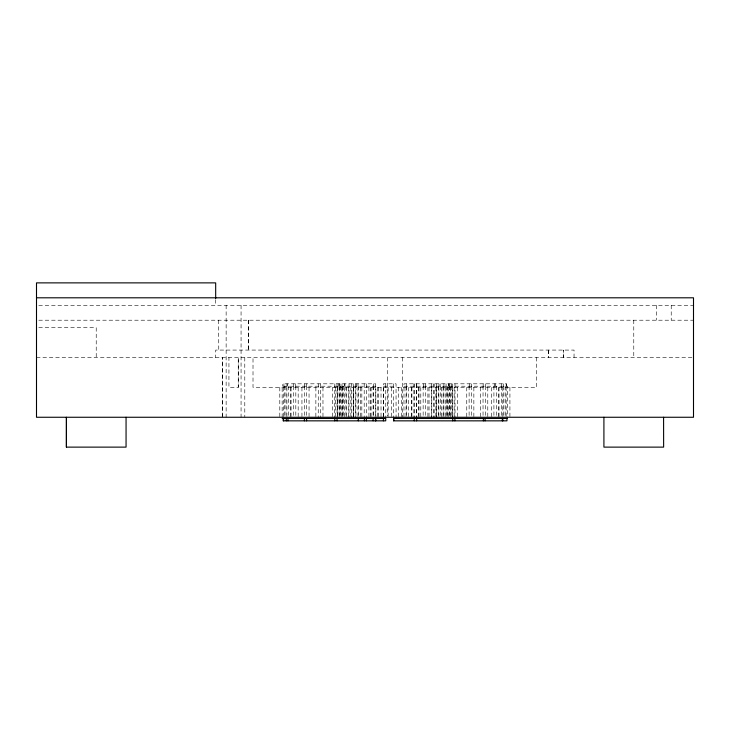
<?xml version="1.0" encoding="UTF-8"?>
<svg xmlns="http://www.w3.org/2000/svg" width="730" height="730" viewBox="0 0 730 730"><rect width="100%" height="100%" fill="white"/><g stroke="black" fill="none" stroke-linecap="round" stroke-linejoin="round"><path stroke-width="0.55" stroke-dasharray="3.65 2.74" d="M38.772 305.277L693.5 305.277M38.781 320.205L693.5 320.205M38.754 327.67L96.223 327.67L96.223 357.536M36.5 357.536L693.5 357.536M383.378 386.207L396.062 386.207M403.955 386.207L507.569 386.207L507.569 418.454M238.254 387.402L238.254 357.536L238.263 387.402L228.937 387.402L228.937 357.536M671.217 305.277L671.217 320.205M656.288 305.277L656.288 320.205M633.777 320.205L633.777 357.536M574.045 357.536L574.045 350.071L215.679 350.071L215.679 357.536M548.705 350.071L548.705 357.536M548.659 350.071L548.659 357.536M536.714 357.536L536.714 387.402L253.009 387.402L253.009 357.536M509.923 387.402L509.923 417.259M506.583 386.207L506.583 383.816L404.009 383.816L403.955 418.454M506.173 383.816L506.173 386.207M506.127 387.402L506.127 417.259M505.178 386.207L505.178 418.454M503.773 386.207L503.773 418.454M503.417 383.816L503.417 386.207M502.824 387.402L502.824 417.259M501.738 383.816L501.738 386.207M501.382 386.207L501.382 418.454M499.028 387.402L499.028 417.259M498.663 387.402L498.663 417.259M496.309 386.207L496.309 418.454M495.716 383.816L495.716 386.207M494.511 383.816L494.511 386.207M493.918 386.207L493.918 418.454M491.564 387.402L491.564 417.259M487.786 387.402L487.786 417.259M485.432 386.207L485.432 418.454M485.322 383.816L485.322 386.207M483.151 383.816L483.151 386.207M483.041 386.207L483.041 418.454M480.687 387.402L480.687 417.259M473.861 387.402L473.861 417.259M471.507 386.207L471.507 418.454M471.306 383.816L471.306 386.207M469.308 383.816L469.308 386.207M469.116 386.207L469.116 418.454M466.762 387.402L466.762 417.259M457.372 387.402L457.372 417.259M454.991 383.816L455.009 418.454M454.17 387.402L454.17 417.259M452.646 383.816L452.627 418.454M452.272 387.402L452.272 417.259M451.815 386.207L451.815 418.454M451.459 383.816L451.459 386.207M450.273 387.402L450.273 417.259M449.917 386.207L449.917 418.454M449.78 383.816L449.78 386.207M449.424 386.207L449.424 418.454M448.923 383.816L448.923 386.207M448.521 383.816L448.521 386.207M448.539 387.402L448.539 417.259M447.526 386.207L447.526 418.454M447.07 387.402L447.07 417.259M446.185 386.207L446.185 418.454M446.076 383.816L446.076 386.207M445.172 387.402L445.172 417.259M443.904 383.816L443.904 386.207M443.794 386.207L443.794 418.454M443.101 387.402L443.101 417.259M441.44 387.402L441.44 417.259M440.747 386.207L440.747 418.454M440.154 383.816L440.154 386.207M438.949 383.816L438.949 386.207M438.867 387.402L438.867 417.259M438.356 386.207L438.356 418.454M436.458 383.816L436.513 418.454M436.138 387.402L436.138 417.259M436.002 387.402L436.002 417.259M434.177 383.816L434.122 418.454M433.757 383.816L433.784 418.454M431.768 387.402L431.768 417.259M431.412 383.816L431.393 418.454M429.039 387.402L429.039 417.259M427.889 387.402L427.889 417.259M425.535 386.207L425.535 418.454M425.344 383.816L425.344 386.207M423.345 383.816L423.345 386.207M423.144 386.207L423.144 418.454M420.79 387.402L420.79 417.259M418.993 387.402L418.993 417.259M418.646 387.402L418.646 417.259M416.638 383.816L416.638 418.454M416.282 383.816L416.282 418.454M414.248 383.816L414.248 418.454M413.901 383.816L413.901 418.454M411.893 387.402L411.893 417.259M411.537 387.402L411.537 417.259M408.7 387.402L408.7 417.259M406.345 386.207L406.345 418.454M406.3 383.816L406.3 386.207M406.035 387.402L406.035 417.259M402.33 357.536L402.33 417.259M401.6 387.402L401.6 417.259M398.416 387.402L398.416 417.259M396.062 418.454L396.052 383.816L383.387 383.816L383.378 418.454M393.671 383.816L393.671 418.454M391.316 387.402L391.316 417.259M388.123 387.402L388.123 417.259M387.402 357.536L387.402 416.137M385.768 383.816L385.768 418.454M383.697 387.402L383.697 417.259M381.024 387.402L381.024 417.259M378.186 387.402L378.186 417.259M377.839 387.402L377.839 417.259M375.831 418.454L375.831 386.207L282.154 386.207L282.154 418.454M375.722 386.207L375.722 383.816L282.775 383.816L282.775 386.207M375.485 386.207L375.485 418.454M373.55 383.816L373.55 386.207M373.441 386.207L373.441 418.454M373.094 386.207L373.094 418.454M371.086 387.402L371.086 417.259M370.74 387.402L370.74 417.259M368.933 387.402L368.933 417.259M366.579 383.816L366.579 418.454M364.197 383.816L364.188 418.454M361.834 387.402L361.834 417.259M360.693 387.402L360.693 417.259M358.339 386.207L358.339 418.454M357.992 383.816L357.992 386.207M357.955 387.402L357.955 417.259M356.295 383.816L356.295 386.207M355.948 386.207L355.948 418.454M355.601 383.816L355.601 418.454M353.731 387.402L353.731 417.259M353.594 387.402L353.594 417.259M353.22 383.816L353.21 418.454M351.322 383.816L351.376 418.454M350.856 387.402L350.856 417.259M349.04 383.816L348.986 418.454M348.292 387.402L348.292 417.259M346.631 387.402L346.631 417.259M345.938 386.207L345.938 418.454M344.971 383.816L344.971 386.207M344.505 383.816L344.505 386.207M344.56 387.402L344.56 417.259M343.547 386.207L343.547 418.454M342.662 387.402L342.662 417.259M342.206 386.207L342.206 418.454M341.996 383.816L341.996 386.207M341.193 387.402L341.193 417.259M340.299 386.207L340.299 418.454M340.016 383.816L340.016 386.207M339.815 386.207L339.815 418.454M339.687 383.816L339.687 386.207M339.459 387.402L339.459 417.259M338.528 383.816L338.528 386.207M337.917 386.207L337.917 418.454M337.461 387.402L337.461 417.259M336.995 383.816L337.105 418.454M335.563 387.402L335.563 417.259M334.824 383.816L334.714 418.454M332.36 387.402L332.36 417.259M322.97 387.402L322.97 417.259M320.561 383.816L320.616 418.454M318.28 383.816L318.225 418.454M315.871 387.402L315.871 417.259M309.046 387.402L309.046 417.259M306.691 386.207L306.691 418.454M306.345 383.816L306.345 386.207M304.647 383.816L304.647 386.207M304.3 386.207L304.3 418.454M301.946 387.402L301.946 417.259M298.168 387.402L298.168 417.259M295.814 386.207L295.814 418.454M295.604 383.816L295.604 386.207M293.624 383.816L293.624 386.207M293.423 386.207L293.423 418.454M291.069 387.402L291.069 417.259M290.704 387.402L290.704 417.259M288.341 386.207L288.341 418.454M287.383 383.816L287.383 386.207M286.917 383.816L286.917 386.207M286.899 387.402L286.899 417.259M285.959 386.207L285.959 418.454M284.545 386.207L284.545 418.454M283.934 383.816L283.934 386.207M283.596 387.402L283.596 417.259M279.8 387.402L279.8 417.259M248.51 320.205L248.529 350.071M248.437 320.205L248.437 350.071M244.787 357.536L244.796 417.259M241.064 305.277L241.064 417.259M226.136 305.277L226.136 417.259M218.69 320.205L218.763 350.071M215.679 299.674L215.679 305.277M563.596 357.536L563.596 350.071L563.551 357.536M222.458 417.259L222.458 357.536L222.413 417.259"/><path stroke-width="1.09" d="M36.5 297.803L693.5 297.803L693.5 417.259L36.5 417.259L36.5 282.875L215.679 282.875L215.679 298.552M282.154 418.454L385.768 418.454L385.714 420.845L283.149 420.845L283.149 418.454M507.569 418.454L393.671 418.454L393.671 420.845L506.958 420.845L506.958 418.454M66.421 447.125L66.421 417.259L66.394 447.125L126.062 447.125L126.062 417.259M663.579 417.259L663.634 447.125L603.911 447.125L603.911 417.259M502.806 418.454L502.806 420.845M502.349 418.454L502.349 420.845M485.085 418.454L485.085 420.845M483.388 418.454L483.388 420.845M454.909 418.454L454.909 420.845M452.728 418.454L452.728 420.845M416.62 418.454L416.62 420.845M414.266 418.454L414.266 420.845M393.689 418.454L393.689 420.845M383.433 418.454L383.433 420.845M375.831 418.454L375.831 420.845M375.485 418.454L375.485 420.845M373.094 418.454L373.094 420.845M366.387 418.454L366.387 420.845M364.389 418.454L364.389 420.845M358.311 418.454L358.311 420.845M337.077 418.454L337.077 420.845M334.741 418.454L334.741 420.845M306.582 418.454L306.582 420.845M304.41 418.454L304.41 420.845M287.985 418.454L287.985 420.845M286.315 418.454L286.315 420.845M283.559 418.454L283.559 420.845"/></g></svg>
